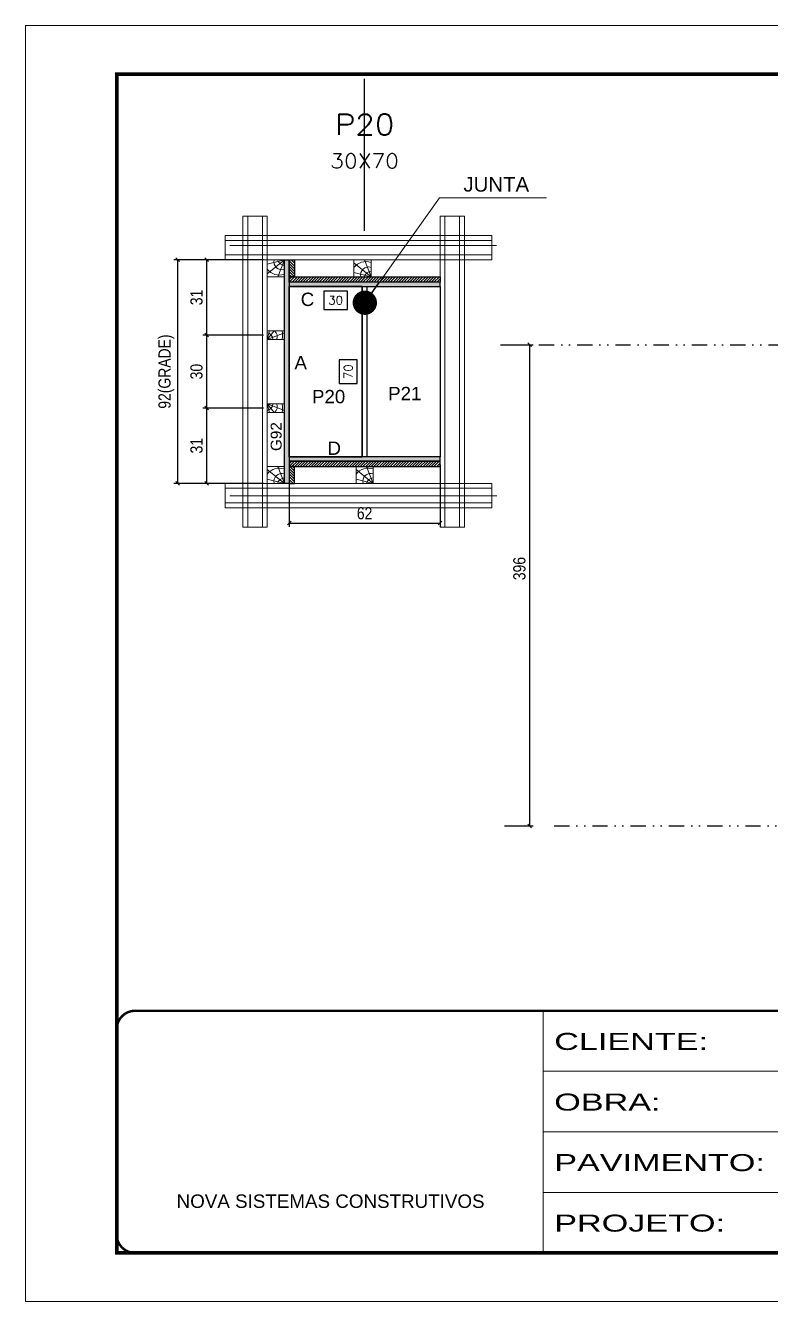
# Model space of a CAD drawing. Extents: x 1945 to 10875, y -3405 to 3369.
# Drawn here: x 3544 to 4156, y -3405 to -2355 of the extents above; entities that cross this region are included whole.
import ezdxf
from ezdxf.enums import TextEntityAlignment as Align

# ---------------------------------------------------------------- set-up
doc = ezdxf.new("R2010")
doc.units = 0
for name, pattern in [('CONTINUO', [0]), ('DASHED', [0.75, 0.5, -0.25]), ('DIVIDE2', [0.625, 0.25, -0.125, 0, -0.125, 0, -0.125]), ('HIDDEN', [0.375, 0.25, -0.125])]:
    doc.linetypes.add(name, pattern=pattern)
for name, color, linetype in [('CHAPA', 1, 'Continuous'), ('COTA', 241, 'Continuous'), ('cotas', 4, 'Continuous'), ('MEIO_PONT', 93, 'Continuous'), ('Nível', 160, 'Continuous'), ('Painéis', 200, 'Continuous'), ('SARRAFO', 251, 'Continuous'), ('Texto de Titulo', 7, 'Continuous'), ('Texto Qtd Sarr', 242, 'Continuous'), ('TEXTO_GERAL', 7, 'Continuous')]:
    doc.layers.add(name, color=color, linetype=linetype)
for name, color, linetype, lineweight in [('Folhas', 255, 'Continuous', 9), ('Hachura', 251, 'Continuous', 9), ('Madeira', 126, 'Continuous', 18), ('Perfil Metálico', 224, 'Continuous', 18), ('SARRAFO DE PRESSAO', 251, 'DASHED', 9), ('Texto Seção', 7, 'Continuous', 15)]:
    doc.layers.add(name, color=color, linetype=linetype, lineweight=lineweight)
doc.styles.add('ARIAL', font='arial.ttf')
doc.styles.add('COTA TECNICA', font='techl___.ttf', dxfattribs={"height": 10})
doc.styles.add('COTA TECNICA 2X', font='techl___.ttf', dxfattribs={"height": 10})
doc.styles.add('ROMANS', font='romans.shx')
doc.styles.add('SANSSERIF', font='sas_____.pfb')
doc.styles.get("Standard").update_dxf_attribs({"font": 'arial.ttf'})
doc.styles.add('Tecnologia', font='')
doc.styles.get('Tecnologia').set_extended_font_data('Forgotten Futurist')
doc.dimstyles.new('3x', dxfattribs={"dimtxt": 10, "dimasz": 5, "dimexe": 7, "dimexo": 5, "dimgap": 4, "dimtad": 1, "dimdec": 4, "dimlfac": 0.333333, "dimdsep": 46, "dimtxsty": 'Standard', "dimblk": 'DOT', "dimcen": 0.09, "dimclrd": 1, "dimclre": 1, "dimclrt": 2, "dimadec": 0, "dimazin": 2, "dimtfac": 1, "dimtdec": 4, "dimtmove": 0, "dimatfit": 3, "dimldrblk": 'DOT', "dimfxl": 1, "dimtolj": 1, "dimtzin": 0, "dimlwd": 9, "dimlwe": 9, "dimarcsym": 0})
doc.dimstyles.new('PAINEL', dxfattribs={"dimtxt": 10, "dimasz": 3, "dimexe": 3, "dimexo": 3, "dimgap": 3, "dimtad": 1, "dimdec": 1, "dimzin": 12, "dimdsep": 46, "dimtxsty": 'COTA TECNICA', "dimblk1": 'OBLIQUE', "dimblk2": 'OBLIQUE', "dimsah": 1, "dimcen": 0.9, "dimclrd": 4, "dimclre": 4, "dimclrt": 240, "dimadec": 1, "dimazin": 3, "dimtfac": 1, "dimtdec": 1, "dimtmove": 0, "dimatfit": 3, "dimfxl": 1, "dimtolj": 1, "dimtzin": 12, "dimarcsym": 0})
doc.dimstyles.new('SECAO PILAR', dxfattribs={"dimtxt": 10, "dimasz": 3, "dimexe": 3, "dimexo": 3, "dimgap": 3, "dimtad": 1, "dimdec": 1, "dimlfac": 0.5, "dimzin": 12, "dimdsep": 46, "dimtxsty": 'COTA TECNICA 2X', "dimblk1": 'OBLIQUE', "dimblk2": 'OBLIQUE', "dimsah": 1, "dimcen": 0.9, "dimclrd": 256, "dimclre": 256, "dimclrt": 256, "dimadec": 1, "dimazin": 3, "dimtfac": 1, "dimtdec": 1, "dimtmove": 0, "dimatfit": 3, "dimfxl": 1, "dimtolj": 1, "dimtzin": 12, "dimarcsym": 0})
doc.dimstyles.new('SECÇÃO 2', dxfattribs={"dimtxt": 7, "dimasz": 6, "dimexe": 0.18, "dimexo": 2, "dimgap": -4, "dimtad": 3, "dimdec": 1, "dimlfac": 0.5, "dimzin": 12, "dimdsep": 46, "dimtxsty": 'ROMANS', "dimblk": 'ARCHTICK', "dimcen": 0.09, "dimse1": 1, "dimse2": 1, "dimsd1": 1, "dimsd2": 1, "dimclrd": 180, "dimclre": 5, "dimclrt": 1, "dimadec": 0, "dimazin": 3, "dimtfac": 1, "dimtdec": 1, "dimtofl": 0, "dimtmove": 0, "dimatfit": 3, "dimldrblk": 'ARCHTICK', "dimfxl": 1, "dimtolj": 1, "dimtzin": 0, "dimarcsym": 0})

# ---------------------------------------------------------------- blocks, each defined once
blk = doc.blocks.new('9999999999')
at = {"color": 30, "linetype": 'CONTINUO'}
for p, q in [((98564.6, 34230.2), (98564.6, 34429.4)), ((98564.6, 34379.6), (99584, 34379.6)), ((98564.6, 34329.8), (99488, 34329.8)), ((98564.6, 34280), (99488, 34280))]:
    blk.add_line(p, q, dxfattribs=at)
at = {"color": 30, "linetype": 'CONTINUO', "const_width": 2}
blk.add_lwpolyline([(99584, 34230.2), (99584, 34414.4, 0.414214), (99569, 34429.4), (98229, 34429.4, 0.414214), (98214, 34414.4), (98214, 34245.2, 0.414214), (98229, 34230.2), (99584, 34230.2)], format="xyb", dxfattribs=at)
at = {"layer": 'Folhas'}
blk.add_lwpolyline([(98139, 34190.2), (99624, 34190.2), (99624, 35240.2), (98139, 35240.2)], close=True, dxfattribs=at)
at = {"layer": 'Folhas', "color": 30, "const_width": 3}
blk.add_lwpolyline([(98214, 34230.2), (99584, 34230.2), (99584, 35200.2), (98214, 35200.2)], close=True, dxfattribs=at)
at = {"color": 7, "linetype": 'Continuous', "ltscale": 5, "style": 'ARIAL'}
blk.add_text('NOVA SISTEMAS CONSTRUTIVOS', height=11.059, dxfattribs=at).set_placement((98263.2, 34267.2))
at = {"layer": 'Folhas', "color": 7, "style": 'Tecnologia', "width": 1.5}
for s, p in [('CLIENTE:', (98573.7, 34397.2)), ('OBRA:', (98573.7, 34347.3)), ('PAVIMENTO:', (98573.7, 34297.5)), ('PROJETO:', (98573.7, 34247.7))]:
    blk.add_text(s, height=14, dxfattribs=at).set_placement(p)
blk = doc.blocks.new('*D497')
at = {"layer": 'COTA', "color": 180, "lineweight": -2, "transparency": 16777216}
for p, q in [((3816.5, -2629.7), (3801.5, -2629.7)), ((3801.5, -2629.7), (3801.5, -2649)), ((3816.5, -2649), (3816.5, -2629.7)), ((3801.5, -2649), (3816.5, -2649))]:
    blk.add_line(p, q, dxfattribs=at)
at = {"layer": 'Defpoints', "color": 0, "transparency": 16777216}
for p in [(3760.5, -2569.3), (3760.5, -2709.3), (3820.5, -2709.3)]:
    blk.add_point(p, dxfattribs=at)
at = {"layer": 'COTA', "color": 1, "transparency": 16777216, "insert": (3809, -2639.3), "char_height": 7, "attachment_point": 5, "rotation": 90, "style": 'ROMANS'}
blk.add_mtext('\\A1;70', dxfattribs=at)
blk = doc.blocks.new('_ArchTick')
at = {"color": 0, "linetype": 'ByBlock', "const_width": 0.15}
blk.add_lwpolyline([(-0.5, -0.5), (0.5, 0.5)], dxfattribs=at)
blk = doc.blocks.new('*D498')
at = {"layer": 'COTA', "color": 180, "lineweight": -2, "transparency": 16777216}
for p, q in [((3808.4, -2573.1), (3789, -2573.1)), ((3789, -2573.1), (3789, -2588.1)), ((3808.4, -2588.1), (3808.4, -2573.1)), ((3789, -2588.1), (3808.4, -2588.1))]:
    blk.add_line(p, q, dxfattribs=at)
at = {"layer": 'Defpoints', "color": 0, "transparency": 16777216}
for p in [(3760.5, -2569.3), (3820.5, -2569.3), (3820.5, -2592.1)]:
    blk.add_point(p, dxfattribs=at)
at = {"layer": 'COTA', "color": 1, "transparency": 16777216, "insert": (3798.7, -2580.6), "char_height": 7, "attachment_point": 5, "style": 'ROMANS'}
blk.add_mtext('\\A1;30', dxfattribs=at)
blk = doc.blocks.new('titulo1')
at = {"layer": 'Defpoints', "color": 252, "linetype": 'HIDDEN', "ltscale": 2}
blk.add_line((0, 0), (0, 125), dxfattribs=at)
at = {"layer": 'Defpoints', "style": 'ROMANS', "oblique": 15}
blk.add_attdef('FOLHA', text='', height=10, dxfattribs=at).set_placement((0, 15.6), align=Align.MIDDLE_CENTER)
at = {"layer": 'Texto Qtd Sarr', "color": 3, "style": 'ROMANS', "oblique": 15}
for tag, height, p in [('TITULO', 17, (0, 71.4)), ('SEÇÃO', 12, (0, 41.5))]:
    blk.add_attdef(tag, text='', height=height, dxfattribs=at).set_placement(p, align=Align.MIDDLE_CENTER)
blk = doc.blocks.new('_Oblique')
at = {"color": 0, "linetype": 'ByBlock', "lineweight": -2}
blk.add_line((-0.5, -0.5), (0.5, 0.5), dxfattribs=at)
blk = doc.blocks.new('*D499')
at = {"layer": 'COTA', "lineweight": -2, "transparency": 16777216}
for p, q in [((3739.5, -2547.3), (3665.7, -2547.3)), ((3668.7, -2547.3), (3668.7, -2731.3)), ((3739.5, -2731.3), (3665.7, -2731.3))]:
    blk.add_line(p, q, dxfattribs=at)
at = {"layer": 'Defpoints', "color": 0, "transparency": 16777216}
for p in [(3742.5, -2547.3), (3668.7, -2731.3), (3742.5, -2731.3)]:
    blk.add_point(p, dxfattribs=at)
at = {"layer": 'COTA', "lineweight": -2, "transparency": 16777216, "xscale": 3, "yscale": 3, "zscale": 3}
for p, rotation in [((3668.7, -2547.3), 90), ((3668.7, -2731.3), 270)]:
    blk.add_blockref('_Oblique', p, dxfattribs=dict(at, rotation=rotation))
at = {"layer": 'COTA', "transparency": 16777216, "insert": (3659.5, -2639.3), "char_height": 10, "attachment_point": 5, "rotation": 90, "style": 'COTA TECNICA 2X'}
blk.add_mtext('\\A1;92(GRADE)', dxfattribs=at)
blk = doc.blocks.new('*D500')
at = {"layer": 'COTA', "lineweight": -2, "transparency": 16777216}
for p, q in [((3739.5, -2669.3), (3689.6, -2669.3)), ((3692.6, -2669.3), (3692.6, -2731.3)), ((3739.5, -2731.3), (3689.6, -2731.3))]:
    blk.add_line(p, q, dxfattribs=at)
at = {"layer": 'Defpoints', "color": 0, "transparency": 16777216}
for p in [(3742.5, -2669.3), (3692.6, -2731.3), (3742.5, -2731.3)]:
    blk.add_point(p, dxfattribs=at)
at = {"layer": 'COTA', "lineweight": -2, "transparency": 16777216, "xscale": 3, "yscale": 3, "zscale": 3}
for p, rotation in [((3692.6, -2669.3), 90), ((3692.6, -2731.3), 270)]:
    blk.add_blockref('_Oblique', p, dxfattribs=dict(at, rotation=rotation))
at = {"layer": 'COTA', "transparency": 16777216, "insert": (3684.3, -2700.3), "char_height": 10, "attachment_point": 5, "rotation": 90, "style": 'COTA TECNICA 2X'}
blk.add_mtext('\\A1;31', dxfattribs=at)
blk = doc.blocks.new('PONTALETE')
at = {"layer": 'Madeira'}
for q in [(2.71, 7), (7, 5.76), (7, 1.74)]:
    blk.add_line((0, 0), q, dxfattribs=at)
blk.add_lwpolyline([(0, 0), (7, 0), (7, 7), (0, 7)], close=True, dxfattribs=at)
for centre, radius, start, end in [((2.04, 0.06), 6.23, 37.2818, 109.0913), ((1.09, 0.9), 3.19, 343.603, 109.9847), ((-0.21, -0.78), 3.09, 14.6322, 86.0383)]:
    blk.add_arc(centre, radius, start, end, dxfattribs=at)
blk = doc.blocks.new('MEIO PONTALETE')
at = {"layer": 'Madeira'}
for q in [(2.71, 7), (3.5, 2.88), (3.5, 0.87)]:
    blk.add_line((0, 0), q, dxfattribs=at)
blk.add_lwpolyline([(0, 0), (3.5, 0), (3.5, 7), (0, 7)], close=True, dxfattribs=at)
for centre, radius, start, end in [((2.04, 0.06), 6.23, 76.4499, 109.0913), ((1.09, 0.9), 3.19, 40.9063, 109.9847), ((-0.21, -0.78), 3.09, 14.6322, 86.0383)]:
    blk.add_arc(centre, radius, start, end, dxfattribs=at)
blk = doc.blocks.new('*D501')
at = {"layer": 'COTA', "lineweight": -2, "transparency": 16777216}
for p, q in [((3739.5, -2547.3), (3689.6, -2547.3)), ((3692.6, -2547.3), (3692.6, -2609.3)), ((3739.5, -2609.3), (3689.6, -2609.3))]:
    blk.add_line(p, q, dxfattribs=at)
at = {"layer": 'Defpoints', "color": 0, "transparency": 16777216}
for p in [(3742.5, -2547.3), (3692.6, -2609.3), (3742.5, -2609.3)]:
    blk.add_point(p, dxfattribs=at)
at = {"layer": 'COTA', "lineweight": -2, "transparency": 16777216, "xscale": 3, "yscale": 3, "zscale": 3}
for p, rotation in [((3692.6, -2547.3), 90), ((3692.6, -2609.3), 270)]:
    blk.add_blockref('_Oblique', p, dxfattribs=dict(at, rotation=rotation))
at = {"layer": 'COTA', "transparency": 16777216, "insert": (3684.3, -2578.3), "char_height": 10, "attachment_point": 5, "rotation": 90, "style": 'COTA TECNICA 2X'}
blk.add_mtext('\\A1;31', dxfattribs=at)
blk = doc.blocks.new('*D502')
at = {"layer": 'COTA', "lineweight": -2, "transparency": 16777216}
for p, q in [((3739.5, -2609.3), (3689.6, -2609.3)), ((3692.6, -2609.3), (3692.6, -2669.3)), ((3739.5, -2669.3), (3689.6, -2669.3))]:
    blk.add_line(p, q, dxfattribs=at)
at = {"layer": 'Defpoints', "color": 0, "transparency": 16777216}
for p in [(3742.5, -2609.3), (3692.6, -2669.3), (3742.5, -2669.3)]:
    blk.add_point(p, dxfattribs=at)
at = {"layer": 'COTA', "lineweight": -2, "transparency": 16777216, "xscale": 3, "yscale": 3, "zscale": 3}
for p, rotation in [((3692.6, -2609.3), 90), ((3692.6, -2669.3), 270)]:
    blk.add_blockref('_Oblique', p, dxfattribs=dict(at, rotation=rotation))
at = {"layer": 'COTA', "transparency": 16777216, "insert": (3684.3, -2639.3), "char_height": 10, "attachment_point": 5, "rotation": 90, "style": 'COTA TECNICA 2X'}
blk.add_mtext('\\A1;30', dxfattribs=at)
blk = doc.blocks.new('*D539')
at = {"layer": 'COTA', "lineweight": -2, "transparency": 16777216}
for p, q in [((3760.5, -2715.9), (3760.5, -2767)), ((3884.5, -2715.9), (3884.5, -2767)), ((3760.5, -2764), (3884.5, -2764))]:
    blk.add_line(p, q, dxfattribs=at)
at = {"layer": 'Defpoints', "color": 0, "transparency": 16777216}
for p in [(3760.5, -2712.9), (3884.5, -2712.9), (3884.5, -2764)]:
    blk.add_point(p, dxfattribs=at)
at = {"layer": 'COTA', "lineweight": -2, "transparency": 16777216, "xscale": 3, "yscale": 3, "zscale": 3, "rotation": 180}
blk.add_blockref('_Oblique', (3760.5, -2764), dxfattribs=at)
at = {"layer": 'COTA', "lineweight": -2, "transparency": 16777216, "xscale": 3, "yscale": 3, "zscale": 3}
blk.add_blockref('_Oblique', (3884.5, -2764), dxfattribs=at)
at = {"layer": 'COTA', "transparency": 16777216, "insert": (3822.5, -2755.9), "char_height": 10, "attachment_point": 5, "style": 'COTA TECNICA 2X'}
blk.add_mtext('\\A1;62', dxfattribs=at)
blk = doc.blocks.new('*D542')
at = {"layer": 'cotas', "color": 4, "linetype": 'ByBlock', "lineweight": -2, "transparency": 16777216}
for p, q in [((3937.4, -2617.2), (3961.1, -2617.2)), ((3958.1, -2617.2), (3958.1, -3013.2)), ((3937.4, -3013.2), (3961.1, -3013.2))]:
    blk.add_line(p, q, dxfattribs=at)
at = {"layer": 'Defpoints', "color": 0, "linetype": 'ByBlock', "transparency": 16777216}
for p in [(3934.4, -2617.2), (3934.4, -3013.2), (3958.1, -3013.2)]:
    blk.add_point(p, dxfattribs=at)
at = {"layer": 'cotas', "color": 4, "linetype": 'ByBlock', "lineweight": -2, "transparency": 16777216, "xscale": 3, "yscale": 3, "zscale": 3}
for p, rotation in [((3958.1, -2617.2), 90), ((3958.1, -3013.2), 270)]:
    blk.add_blockref('_Oblique', p, dxfattribs=dict(at, rotation=rotation))
at = {"layer": 'cotas', "color": 240, "linetype": 'ByBlock', "transparency": 16777216, "insert": (3949.8, -2801.4), "char_height": 10, "attachment_point": 5, "rotation": 90, "style": 'COTA TECNICA'}
blk.add_mtext('\\A1;396', dxfattribs=at)
blk = doc.blocks.new('_Dot')
at = {"color": 0, "linetype": 'ByBlock', "lineweight": -2}
blk.add_line((-0.5, 0), (-1, 0), dxfattribs=at)
at = {"color": 0, "linetype": 'ByBlock', "const_width": 0.5}
blk.add_lwpolyline([(-0.25, 0, 1), (0.25, 0, 1)], format="xyb", close=True, dxfattribs=at)

msp = doc.modelspace()

# ---------------------------------------------------------------- hatches: boundary and pattern name
at = {"layer": 'Hachura'}
h = msp.add_hatch(color=256, dxfattribs=at)
h.dxf.hatch_style = 1
h.paths.add_polyline_path([(3760.5, -2731.32), (3756.5, -2731.32), (3756.5, -2547.32), (3760.5, -2547.32)])
h = msp.add_hatch(color=256, dxfattribs=at)
h.dxf.hatch_style = 1
h.paths.add_polyline_path([(3760.5, -2731.32), (3756.5, -2731.32), (3756.5, -2547.32), (3760.5, -2547.32)])
h = msp.add_hatch(dxfattribs=at)
h.set_pattern_fill('ANSI31', color=256, scale=0.5, angle=90, style=0)
h.set_pattern_definition([(135, (-19130.9059, 6576.6294), (-1.12253202, -1.12253202), [])])
h.paths.add_polyline_path([(3760.5, -2561.32), (3764.9, -2561.32), (3764.9, -2547.32), (3760.5, -2547.32)])
h = msp.add_hatch(dxfattribs=at)
h.set_pattern_fill('ANSI31', color=256, scale=0.5, style=0)
h.set_pattern_definition([(45, (12934.4541, 20363.6857), (-1.12253202, 1.12253202), [])])
h.paths.add_polyline_path([(3884.5, -2565.72), (3884.5, -2561.32), (3760.5, -2561.32), (3760.5, -2565.72)])
h = msp.add_hatch(color=256, dxfattribs=at)
h.dxf.hatch_style = 1
h.paths.add_polyline_path([(3760.5, -2565.72), (3760.5, -2569.32), (3884.5, -2569.32), (3884.5, -2565.72)])
h = msp.add_hatch(color=256, dxfattribs=at)
h.dxf.hatch_style = 1
h.paths.add_polyline_path([(3760.5, -2565.72), (3760.5, -2569.32), (3884.5, -2569.32), (3884.5, -2565.72)])
h = msp.add_hatch(color=256, dxfattribs=at)
h.dxf.hatch_style = 1
h.paths.add_polyline_path([(3760.5, -2709.32), (3760.5, -2712.92), (3884.5, -2712.92), (3884.5, -2709.32)])
h = msp.add_hatch(color=256, dxfattribs=at)
h.dxf.hatch_style = 1
h.paths.add_polyline_path([(3760.5, -2709.32), (3760.5, -2712.92), (3884.5, -2712.92), (3884.5, -2709.32)])
h = msp.add_hatch(dxfattribs=at)
h.set_pattern_fill('ANSI31', color=256, scale=0.5, style=0)
h.set_pattern_definition([(45, (13309.4541, 20178.4857), (-1.12253202, 1.12253202), [])])
h.paths.add_polyline_path([(3884.5, -2712.92), (3884.5, -2717.32), (3760.5, -2717.32), (3760.5, -2712.92)])
h = msp.add_hatch(dxfattribs=at)
h.set_pattern_fill('ANSI31', color=256, scale=0.5, angle=90, style=0)
h.set_pattern_definition([(135, (-19130.9059, 6771.6294), (-1.12253202, -1.12253202), [])])
h.paths.add_polyline_path([(3760.5, -2717.32), (3764.9, -2717.32), (3764.9, -2731.32), (3760.5, -2731.32)])

# ---------------------------------------------------------------- linework, layer by layer
for points in [[(3760.5, -2569.32), (3820.5, -2569.32), (3820.5, -2709.32), (3760.5, -2709.32)], [(3824.5, -2569.32), (3884.5, -2569.32), (3884.5, -2709.32), (3824.5, -2709.32)]]:
    msp.add_lwpolyline(points, close=True)
at = {"layer": 'CHAPA'}
for p, q in [((3820.5, -2709.32), (3820.5, -2569.32)), ((3824.5, -2709.32), (3824.5, -2569.32))]:
    msp.add_line(p, q, dxfattribs=at)
for points in [[(3760.5, -2731.32), (3756.5, -2731.32), (3756.5, -2547.32), (3760.5, -2547.32)], [(3760.5, -2731.32), (3756.5, -2731.32), (3756.5, -2547.32), (3760.5, -2547.32)], [(3760.5, -2565.72), (3760.5, -2569.32), (3884.5, -2569.32), (3884.5, -2565.72)], [(3760.5, -2565.72), (3760.5, -2569.32), (3884.5, -2569.32), (3884.5, -2565.72)], [(3760.5, -2709.32), (3760.5, -2712.92), (3884.5, -2712.92), (3884.5, -2709.32)], [(3760.5, -2709.32), (3760.5, -2712.92), (3884.5, -2712.92), (3884.5, -2709.32)]]:
    msp.add_lwpolyline(points, close=True, dxfattribs=at)
at = {"layer": 'Hachura'}
for p, q in [((3711.7, -2535.54), (3930.97, -2535.53)), ((3711.7, -2741.6), (3931.29, -2741.61))]:
    msp.add_line(p, q, dxfattribs=at)
at = {"layer": 'Madeira'}
msp.add_lwpolyline([(3756.5, -2731.32), (3742.5, -2731.32), (3742.5, -2547.32), (3756.5, -2547.32)], close=True, dxfattribs=at)
at = {"layer": 'Nível', "color": 4, "linetype": 'DIVIDE2', "ltscale": 50}
for p, q in [((3934.36, -2617.22), (4988.71, -2617.22)), ((3978.36, -3013.22), (4988.71, -3013.22))]:
    msp.add_line(p, q, dxfattribs=at)
at = {"layer": 'Painéis'}
msp.add_lwpolyline([(3820.5, -2569.32), (3760.5, -2569.32), (3760.5, -2709.32), (3820.5, -2709.32)], close=True, dxfattribs=at)
at = {"layer": 'Perfil Metálico'}
for points in [[(3722.5, -2767.32), (3742.5, -2767.32), (3742.5, -2511.32), (3722.5, -2511.32)], [(3738.5, -2511.32), (3726.5, -2511.32), (3726.5, -2767.32), (3738.5, -2767.32)], [(3904.5, -2767.32), (3884.5, -2767.32), (3884.5, -2511.32), (3904.5, -2511.32)], [(3888.5, -2511.32), (3900.5, -2511.32), (3900.5, -2767.32), (3888.5, -2767.32)], [(3707.88, -2527.32), (3707.88, -2547.32), (3927.19, -2547.32), (3927.19, -2527.32)], [(3927.19, -2543.32), (3927.19, -2531.32), (3707.88, -2531.32), (3707.88, -2543.32)], [(3707.88, -2731.32), (3707.88, -2751.32), (3927.19, -2751.32), (3927.19, -2731.32)], [(3927.19, -2747.32), (3927.19, -2735.32), (3707.88, -2735.32), (3707.88, -2747.32)]]:
    msp.add_lwpolyline(points, close=True, dxfattribs=at)
at = {"layer": 'SARRAFO'}
for points in [[(3764.9, -2547.32), (3764.9, -2561.32), (3760.5, -2561.32), (3760.5, -2547.32)], [(3760.5, -2561.32), (3884.5, -2561.32), (3884.5, -2565.72), (3760.5, -2565.72)], [(3760.5, -2717.32), (3884.5, -2717.32), (3884.5, -2712.92), (3760.5, -2712.92)], [(3764.9, -2731.32), (3764.9, -2717.32), (3760.5, -2717.32), (3760.5, -2731.32)]]:
    msp.add_lwpolyline(points, close=True, dxfattribs=at)

# ---------------------------------------------------------------- block references
at = {"layer": 'MEIO_PONT'}
for name, p, xscale, yscale, zscale, rotation in [('PONTALETE', (3756.5, -2547.32), 2, 2, 2, 180), ('MEIO PONTALETE', (3742.5, -2612.82), -1.999999997962732, 1.999999997962732, 1.999999997962732, 270), ('MEIO PONTALETE', (3742.5, -2665.82), 1.999999997962732, 1.999999997962732, 1.999999997962732, 270)]:
    msp.add_blockref(name, p, dxfattribs=dict(at, xscale=xscale, yscale=yscale, zscale=zscale, rotation=rotation))
at = {"layer": 'MEIO_PONT', "xscale": -2, "yscale": 2, "zscale": 2}
for p in [(3827.76, -2561.32), (3756.5, -2731.32), (3829.56, -2731.32)]:
    msp.add_blockref('PONTALETE', p, dxfattribs=at)
at = {"layer": 'SARRAFO DE PRESSAO', "color": 6, "linetype": 'ByBlock'}
msp.add_blockref('9999999999', (-94595.27, -37594.71), dxfattribs=at)
at = {"layer": 'Texto Seção'}
ref = msp.add_blockref('titulo1', (3822.5, -2523.45), dxfattribs=at)
ref.add_attrib('TITULO', 'P20', dxfattribs={"layer": 'Texto de Titulo', "color": 7, "height": 17, "style": 'ROMANS', "width": 1.1}).set_placement((3822.5, -2435.95), align=Align.MIDDLE_CENTER)
ref.add_attrib('SEÇÃO', '30X70', dxfattribs={"layer": 'Texto de Titulo', "color": 7, "height": 12, "style": 'ROMANS', "width": 1.1}).set_placement((3822.5, -2465.95), align=Align.MIDDLE_CENTER)

# ---------------------------------------------------------------- texts
at = {"color": 0, "linetype": 'Continuous', "ltscale": 5, "style": 'ARIAL'}
msp.add_text('JUNTA', height=12, dxfattribs=at).set_placement((3903.75, -2491.2))
at = {"layer": 'TEXTO_GERAL', "style": 'ARIAL'}
for s, p in [('C', (3775.52, -2579.82)), ('A', (3769.96, -2631.88)), ('P20', (3792.92, -2659.85)), ('P21', (3855.54, -2657.35)), ('D', (3797.51, -2702.32))]:
    msp.add_text(s, height=11, dxfattribs=at).set_placement(p, align=Align.MIDDLE_CENTER)
at = {"layer": 'TEXTO_GERAL', "color": 0, "linetype": 'Continuous', "style": 'SANSSERIF'}
msp.add_text('G92', height=9, rotation=90, dxfattribs=at).set_placement((3749.77, -2704.66), align=Align.MIDDLE_LEFT)

# ---------------------------------------------------------------- dimensions: what is measured, and where the dimension line sits
at = {"layer": 'COTA'}
dim = msp.add_linear_dim(base=(3668.73, -2731.32), p1=(3742.5, -2547.32), p2=(3742.5, -2731.32), angle=270, text='<>(GRADE)', dimstyle='SECAO PILAR', dxfattribs=at)
dim.commit()
dim.dimension.update_dxf_attribs({"geometry": '*D499', "text_midpoint": (3659.5, -2639.32)})
for base, p1, p2, picture, middle in [((3692.57, -2609.32), (3742.5, -2547.32), (3742.5, -2609.32), '*D501', (3684.35, -2578.32)), ((3692.57, -2669.32), (3742.5, -2609.32), (3742.5, -2669.32), '*D502', (3684.35, -2639.32)), ((3692.57, -2731.32), (3742.5, -2669.32), (3742.5, -2731.32), '*D500', (3684.35, -2700.32))]:
    dim = msp.add_linear_dim(base=base, p1=p1, p2=p2, angle=270, dimstyle='SECAO PILAR', dxfattribs=at)
    dim.commit()
    dim.dimension.update_dxf_attribs({"geometry": picture, "text_midpoint": middle})
dim = msp.add_linear_dim(base=(3820.5, -2709.32), p1=(3760.5, -2569.32), p2=(3760.5, -2709.32), angle=270, dimstyle='SECÇÃO 2', dxfattribs=at)
dim.commit()
dim.dimension.update_dxf_attribs({"geometry": '*D497', "text_midpoint": (3820.5, -2639.32), "dimtype": 160})
dim = msp.add_linear_dim(base=(3820.5, -2592.12), p1=(3760.5, -2569.32), p2=(3820.5, -2569.32), dimstyle='SECÇÃO 2', dxfattribs=at)
dim.commit()
dim.dimension.update_dxf_attribs({"geometry": '*D498', "text_midpoint": (3798.68, -2592.12), "dimtype": 160})
dim = msp.add_linear_dim(base=(3884.5, -2763.96), p1=(3760.5, -2712.92), p2=(3884.5, -2712.92), dimstyle='SECAO PILAR', dxfattribs=at)
dim.commit()
dim.dimension.update_dxf_attribs({"geometry": '*D539', "text_midpoint": (3822.5, -2755.86)})
at = {"layer": 'cotas', "linetype": 'ByBlock'}
dim = msp.add_linear_dim(base=(3958.08, -3013.22), p1=(3934.36, -2617.22), p2=(3934.36, -3013.22), angle=90, dimstyle='PAINEL', dxfattribs=at)
dim.commit()
dim.dimension.update_dxf_attribs({"geometry": '*D542', "text_midpoint": (3958.08, -2801.44), "dimtype": 160})

# ---------------------------------------------------------------- leaders
msp.add_leader([(3822.68, -2582.62), (3883.97, -2496.2), (3971.97, -2496.2)], dimstyle='3x', override={"dimasz": 20})

doc.saveas('drawing.dxf')
